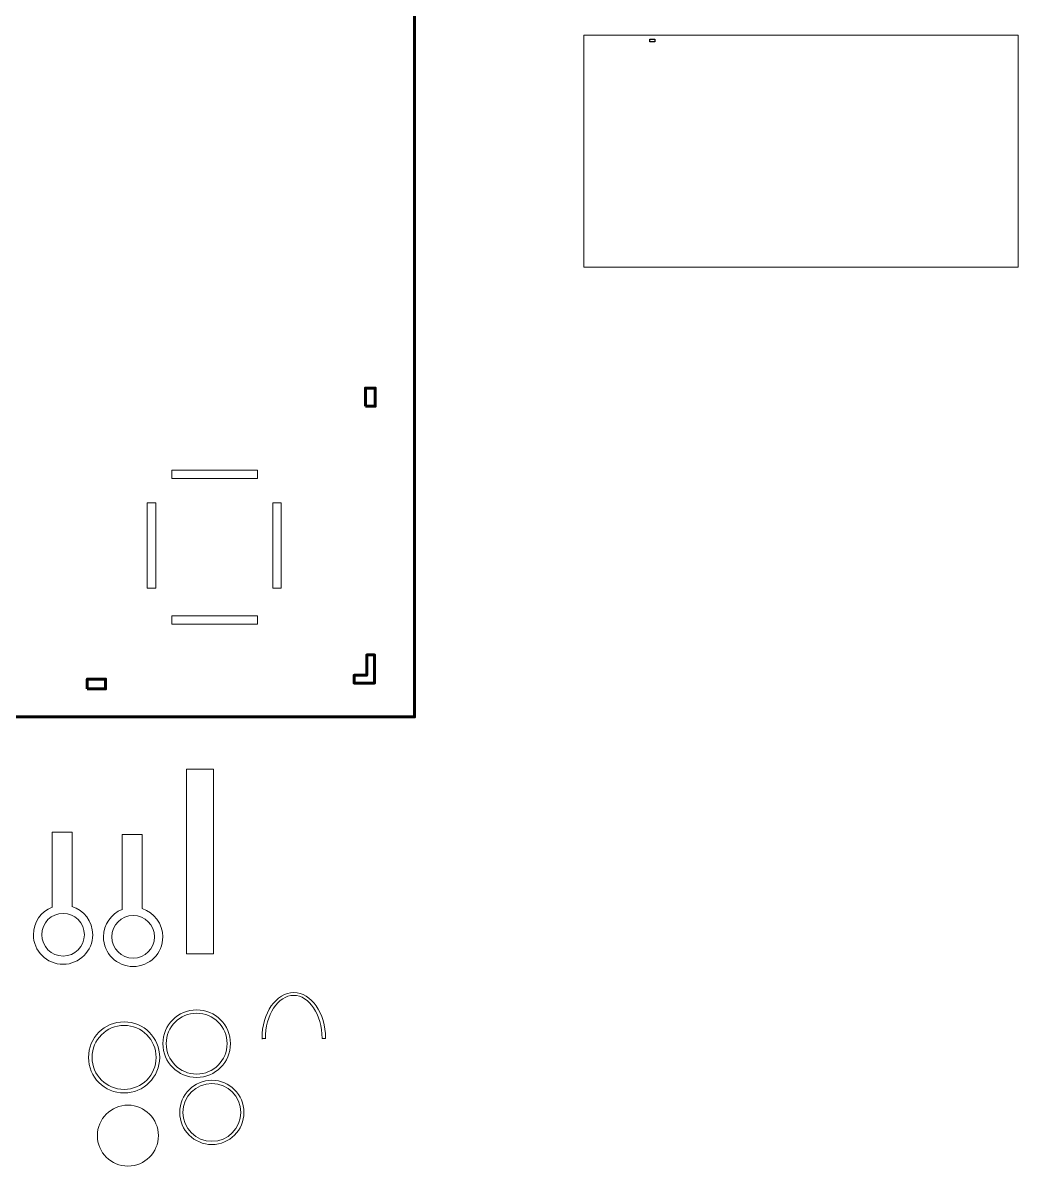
# Model space of a CAD drawing. Header units: millimetres. Extents: x -607 to 1451, y -798 to 283.
# Drawn here: x 952.1 to 1371.5, y -748 to -266 of the extents above; entities that cross this region are included whole.
import ezdxf

# ---------------------------------------------------------------- set-up
doc = ezdxf.new("R2010")
doc.units = ezdxf.units.MM
doc.header["$MEASUREMENT"] = 0
doc.header["$XCLIPFRAME"] = 0
doc.layers.add('layer 1', color=7, linetype='Continuous')
picture_1 = doc.add_image_def('image3.jpg', size_in_pixel=(10863, 6004))

msp = doc.modelspace()

# ---------------------------------------------------------------- linework, layer by layer
at = {"layer": 'layer 1', "color": 142, "lineweight": 20}
for points in [[(1004.4636, -504.3803), (1008.0352, -504.3803), (1008.0352, -468.2911), (1004.4636, -468.2911), (1004.4636, -504.3803)], [(1057.4097, -504.3803), (1060.9813, -504.3803), (1060.9813, -468.2911), (1057.4097, -468.2911), (1057.4097, -504.3803)]]:
    msp.add_lwpolyline(points, close=True, dxfattribs=at)
at = {"layer": 'layer 1', "color": 142, "lineweight": 60}
for points, knots in [([(1117.1627, -46.5687), (1117.1627, -46.5687), (494.845, -46.5687), (494.845, -46.5687), (494.845, -46.5687), (494.845, -46.5687), (494.845, -558.5845), (494.845, -558.5845), (494.845, -558.5845), (494.845, -558.5845), (1117.1627, -558.5845), (1117.1627, -558.5845), (1117.1627, -558.5845), (1117.1627, -558.5845), (1117.1627, -46.5687), (1117.1627, -46.5687)], [0, 0, 0, 0, 0.2, 0.2, 0.2, 0.2, 0.4, 0.4, 0.4, 0.4, 0.6, 0.6, 0.6, 0.6, 1, 1, 1, 1]), ([(1096.4053, -427.6107), (1096.4053, -427.6107), (1096.4053, -419.9378), (1096.4053, -419.9378), (1096.4053, -419.9378), (1096.4053, -419.9378), (1100.5739, -419.9378), (1100.5739, -419.9378), (1100.5739, -419.9378), (1100.5739, -419.9378), (1100.5739, -427.6107), (1100.5739, -427.6107), (1100.5739, -427.6107), (1100.5739, -427.6107), (1096.4053, -427.6107), (1096.4053, -427.6107)], [0, 0, 0, 0, 0.2, 0.2, 0.2, 0.2, 0.4, 0.4, 0.4, 0.4, 0.6, 0.6, 0.6, 0.6, 1, 1, 1, 1]), ([(1100.2928, -541.0354), (1100.2928, -541.0354), (1100.2928, -532.4454), (1100.2928, -532.4454), (1100.2928, -532.4454), (1100.2928, -532.4454), (1097.0156, -532.4454), (1097.0156, -532.4454), (1097.0156, -532.4454), (1097.0156, -532.4454), (1097.0156, -541.0354), (1097.0156, -541.0354), (1097.0156, -541.0354), (1097.0156, -541.0354), (1091.6784, -541.0354), (1091.6784, -541.0354), (1091.6784, -541.0354), (1091.6784, -541.0354), (1091.6784, -544.313), (1091.6784, -544.313), (1091.6784, -544.313), (1091.6784, -544.313), (1100.3038, -544.313), (1100.3038, -544.313), (1100.3038, -544.313), (1100.3038, -544.313), (1100.3038, -541.0354), (1100.3038, -541.0354), (1100.3038, -541.0354), (1100.3038, -541.0354), (1100.2928, -541.0354), (1100.2928, -541.0354)], [0, 0, 0, 0, 0.11111111, 0.11111111, 0.11111111, 0.11111111, 0.22222222, 0.22222222, 0.22222222, 0.22222222, 0.33333333, 0.33333333, 0.33333333, 0.33333333, 0.44444444, 0.44444444, 0.44444444, 0.44444444, 0.55555556, 0.55555556, 0.55555556, 0.55555556, 0.66666667, 0.66666667, 0.66666667, 0.66666667, 0.77777778, 0.77777778, 0.77777778, 0.77777778, 1, 1, 1, 1]), ([(979.2138, -546.8134), (979.2138, -546.8134), (986.8867, -546.8134), (986.8867, -546.8134), (986.8867, -546.8134), (986.8867, -546.8134), (986.8867, -542.6448), (986.8867, -542.6448), (986.8867, -542.6448), (986.8867, -542.6448), (979.2138, -542.6448), (979.2138, -542.6448), (979.2138, -542.6448), (979.2138, -542.6448), (979.2138, -546.8134), (979.2138, -546.8134)], [0, 0, 0, 0, 0.2, 0.2, 0.2, 0.2, 0.4, 0.4, 0.4, 0.4, 0.6, 0.6, 0.6, 0.6, 1, 1, 1, 1])]:
    msp.add_open_spline(points, degree=3, knots=knots, dxfattribs=at)
at = {"layer": 'layer 1', "color": 242, "lineweight": 20}
for points, knots in [([(1188.4386, -271.1303), (1188.4386, -271.1303), (1371.5303, -271.1303), (1371.5303, -271.1303), (1371.5303, -271.1303), (1371.5303, -271.1303), (1371.5303, -368.9309), (1371.5303, -368.9309), (1371.5303, -368.9309), (1371.5303, -368.9309), (1188.4386, -368.9309), (1188.4386, -368.9309), (1188.4386, -368.9309), (1188.4386, -368.9309), (1188.4386, -271.1303), (1188.4386, -271.1303)], [0, 0, 0, 0, 0.2, 0.2, 0.2, 0.2, 0.4, 0.4, 0.4, 0.4, 0.6, 0.6, 0.6, 0.6, 1, 1, 1, 1]), ([(1032.4098, -580.6913), (1032.4098, -580.6913), (1021.0327, -580.6913), (1021.0327, -580.6913), (1021.0327, -580.6913), (1021.0327, -580.6913), (1021.0327, -658.5289), (1021.0327, -658.5289), (1021.0327, -658.5289), (1021.0327, -658.5289), (1032.4098, -658.5289), (1032.4098, -658.5289), (1032.4098, -658.5289), (1032.4098, -658.5289), (1032.4098, -580.6913), (1032.4098, -580.6913)], [0, 0, 0, 0, 0.2, 0.2, 0.2, 0.2, 0.4, 0.4, 0.4, 0.4, 0.6, 0.6, 0.6, 0.6, 1, 1, 1, 1]), ([(964.3473, -638.9907), (964.3473, -638.9907), (964.3473, -607.2404), (964.3473, -607.2404), (964.3473, -607.2404), (964.3473, -607.2404), (972.814, -607.2404), (972.814, -607.2404), (972.814, -607.2404), (972.814, -607.2404), (972.814, -638.5221), (972.814, -638.5221)], [0, 0, 0, 0, 0.25, 0.25, 0.25, 0.25, 0.5, 0.5, 0.5, 0.5, 1, 1, 1, 1]), ([(993.8991, -639.9249), (993.8991, -639.9249), (993.8991, -608.1746), (993.8991, -608.1746), (993.8991, -608.1746), (993.8991, -608.1746), (1002.3658, -608.1746), (1002.3658, -608.1746), (1002.3658, -608.1746), (1002.3658, -608.1746), (1002.3658, -639.4563), (1002.3658, -639.4563)], [0, 0, 0, 0, 0.25, 0.25, 0.25, 0.25, 0.5, 0.5, 0.5, 0.5, 1, 1, 1, 1]), ([(972.7477, -638.5009), (977.8139, -640.0961), (981.4881, -644.8322), (981.4881, -650.4258), (981.4881, -650.4258), (981.4881, -657.3293), (975.8917, -662.9258), (968.9881, -662.9258), (968.9881, -662.9258), (962.0845, -662.9258), (956.4881, -657.3293), (956.4881, -650.4258), (956.4881, -650.4258), (956.4881, -645.1621), (959.7416, -640.6582), (964.3473, -638.8156)], [0, 0, 0, 0, 0.2, 0.2, 0.2, 0.2, 0.4, 0.4, 0.4, 0.4, 0.6, 0.6, 0.6, 0.6, 1, 1, 1, 1]), ([(1002.2995, -639.4351), (1007.3657, -641.0303), (1011.0399, -645.7664), (1011.0399, -651.36), (1011.0399, -651.36), (1011.0399, -658.2635), (1005.4435, -663.86), (998.5399, -663.86), (998.5399, -663.86), (991.6363, -663.86), (986.0399, -658.2635), (986.0399, -651.36), (986.0399, -651.36), (986.0399, -646.0963), (989.2934, -641.5924), (993.8991, -639.7498)], [0, 0, 0, 0, 0.2, 0.2, 0.2, 0.2, 0.4, 0.4, 0.4, 0.4, 0.6, 0.6, 0.6, 0.6, 1, 1, 1, 1]), ([(968.9881, -641.4258), (973.9587, -641.4258), (977.9881, -645.4553), (977.9881, -650.4258), (977.9881, -650.4258), (977.9881, -655.3963), (973.9587, -659.4258), (968.9881, -659.4258), (968.9881, -659.4258), (964.0175, -659.4258), (959.9881, -655.3963), (959.9881, -650.4258), (959.9881, -650.4258), (959.9881, -645.4553), (964.0175, -641.4258), (968.9881, -641.4258)], [0, 0, 0, 0, 0.2, 0.2, 0.2, 0.2, 0.4, 0.4, 0.4, 0.4, 0.6, 0.6, 0.6, 0.6, 1, 1, 1, 1]), ([(998.5399, -642.36), (1003.5105, -642.36), (1007.5399, -646.3895), (1007.5399, -651.36), (1007.5399, -651.36), (1007.5399, -656.3305), (1003.5105, -660.36), (998.5399, -660.36), (998.5399, -660.36), (993.5693, -660.36), (989.5399, -656.3305), (989.5399, -651.36), (989.5399, -651.36), (989.5399, -646.3895), (993.5693, -642.36), (998.5399, -642.36)], [0, 0, 0, 0, 0.2, 0.2, 0.2, 0.2, 0.4, 0.4, 0.4, 0.4, 0.6, 0.6, 0.6, 0.6, 1, 1, 1, 1]), ([(1052.8502, -694.5321), (1052.8484, -694.4001), (1052.8474, -694.2679), (1052.8474, -694.1353), (1052.8474, -694.1353), (1052.8474, -683.4681), (1058.8451, -674.8207), (1066.2436, -674.8207), (1066.2436, -674.8207), (1073.642, -674.8207), (1079.6397, -683.4681), (1079.6397, -694.1353)], [0, 0, 0, 0, 0.25, 0.25, 0.25, 0.25, 0.5, 0.5, 0.5, 0.5, 1, 1, 1, 1]), ([(1054.261, -694.3592), (1054.261, -684.2329), (1059.6088, -676.024), (1066.2057, -676.024), (1066.2057, -676.024), (1072.7538, -676.024), (1078.0713, -684.1123), (1078.1494, -694.1353)], [0, 0, 0, 0, 0.33333333, 0.33333333, 0.33333333, 0.33333333, 1, 1, 1, 1]), ([(1025.3013, -682.1095), (1033.1714, -682.1095), (1039.5513, -688.4894), (1039.5513, -696.3595), (1039.5513, -696.3595), (1039.5513, -704.2296), (1033.1714, -710.6095), (1025.3013, -710.6095), (1025.3013, -710.6095), (1017.4312, -710.6095), (1011.0513, -704.2296), (1011.0513, -696.3595), (1011.0513, -696.3595), (1011.0513, -688.4894), (1017.4312, -682.1095), (1025.3013, -682.1095)], [0, 0, 0, 0, 0.2, 0.2, 0.2, 0.2, 0.4, 0.4, 0.4, 0.4, 0.6, 0.6, 0.6, 0.6, 1, 1, 1, 1]), ([(1025.3013, -683.5345), (1032.3843, -683.5345), (1038.1263, -689.2765), (1038.1263, -696.3595), (1038.1263, -696.3595), (1038.1263, -703.4425), (1032.3843, -709.1845), (1025.3013, -709.1845), (1025.3013, -709.1845), (1018.2183, -709.1845), (1012.4763, -703.4425), (1012.4763, -696.3595), (1012.4763, -696.3595), (1012.4763, -689.2765), (1018.2183, -683.5345), (1025.3013, -683.5345)], [0, 0, 0, 0, 0.2, 0.2, 0.2, 0.2, 0.4, 0.4, 0.4, 0.4, 0.6, 0.6, 0.6, 0.6, 1, 1, 1, 1]), ([(994.7286, -687.1757), (1003.0129, -687.1757), (1009.7286, -693.8914), (1009.7286, -702.1757), (1009.7286, -702.1757), (1009.7286, -710.46), (1003.0129, -717.1757), (994.7286, -717.1757), (994.7286, -717.1757), (986.4443, -717.1757), (979.7286, -710.46), (979.7286, -702.1757), (979.7286, -702.1757), (979.7286, -693.8914), (986.4443, -687.1757), (994.7286, -687.1757)], [0, 0, 0, 0, 0.2, 0.2, 0.2, 0.2, 0.4, 0.4, 0.4, 0.4, 0.6, 0.6, 0.6, 0.6, 1, 1, 1, 1]), ([(994.7286, -688.6757), (1002.1845, -688.6757), (1008.2286, -694.7198), (1008.2286, -702.1757), (1008.2286, -702.1757), (1008.2286, -709.6316), (1002.1845, -715.6757), (994.7286, -715.6757), (994.7286, -715.6757), (987.2727, -715.6757), (981.2286, -709.6316), (981.2286, -702.1757), (981.2286, -702.1757), (981.2286, -694.7198), (987.2727, -688.6757), (994.7286, -688.6757)], [0, 0, 0, 0, 0.2, 0.2, 0.2, 0.2, 0.4, 0.4, 0.4, 0.4, 0.6, 0.6, 0.6, 0.6, 1, 1, 1, 1]), ([(1031.7116, -711.8239), (1039.1882, -711.8239), (1045.2491, -717.8848), (1045.2491, -725.3614), (1045.2491, -725.3614), (1045.2491, -732.838), (1039.1882, -738.8989), (1031.7116, -738.8989), (1031.7116, -738.8989), (1024.235, -738.8989), (1018.1741, -732.838), (1018.1741, -725.3614), (1018.1741, -725.3614), (1018.1741, -717.8848), (1024.235, -711.8239), (1031.7116, -711.8239)], [0, 0, 0, 0, 0.2, 0.2, 0.2, 0.2, 0.4, 0.4, 0.4, 0.4, 0.6, 0.6, 0.6, 0.6, 1, 1, 1, 1]), ([(1031.7116, -713.1777), (1038.4405, -713.1777), (1043.8953, -718.6325), (1043.8953, -725.3614), (1043.8953, -725.3614), (1043.8953, -732.0903), (1038.4405, -737.5451), (1031.7116, -737.5451), (1031.7116, -737.5451), (1024.9827, -737.5451), (1019.5279, -732.0903), (1019.5279, -725.3614), (1019.5279, -725.3614), (1019.5279, -718.6325), (1024.9827, -713.1777), (1031.7116, -713.1777)], [0, 0, 0, 0, 0.2, 0.2, 0.2, 0.2, 0.4, 0.4, 0.4, 0.4, 0.6, 0.6, 0.6, 0.6, 1, 1, 1, 1]), ([(996.3158, -722.2922), (1003.4186, -722.2922), (1009.1764, -728.05), (1009.1764, -735.1528), (1009.1764, -735.1528), (1009.1764, -742.2556), (1003.4186, -748.0134), (996.3158, -748.0134), (996.3158, -748.0134), (989.213, -748.0134), (983.4552, -742.2556), (983.4552, -735.1528), (983.4552, -735.1528), (983.4552, -728.05), (989.213, -722.2922), (996.3158, -722.2922)], [0, 0, 0, 0, 0.2, 0.2, 0.2, 0.2, 0.4, 0.4, 0.4, 0.4, 0.6, 0.6, 0.6, 0.6, 1, 1, 1, 1])]:
    msp.add_open_spline(points, degree=3, knots=knots, dxfattribs=at)
at = {"layer": 'layer 1', "color": 142, "lineweight": 20}
for points in [[(1014.9049, -454.5719), (1014.9049, -454.5719), (1014.9049, -458.1436), (1014.9049, -458.1436), (1014.9049, -458.1436), (1014.9049, -458.1436), (1050.9941, -458.1436), (1050.9941, -458.1436), (1050.9941, -458.1436), (1050.9941, -458.1436), (1050.9941, -454.5719), (1050.9941, -454.5719), (1050.9941, -454.5719), (1050.9941, -454.5719), (1014.9049, -454.5719), (1014.9049, -454.5719)], [(1014.9049, -515.9547), (1014.9049, -515.9547), (1014.9049, -519.5264), (1014.9049, -519.5264), (1014.9049, -519.5264), (1014.9049, -519.5264), (1050.9941, -519.5264), (1050.9941, -519.5264), (1050.9941, -519.5264), (1050.9941, -519.5264), (1050.9941, -515.9547), (1050.9941, -515.9547), (1050.9941, -515.9547), (1050.9941, -515.9547), (1014.9049, -515.9547), (1014.9049, -515.9547)]]:
    msp.add_open_spline(points, degree=3, knots=[0, 0, 0, 0, 0.2, 0.2, 0.2, 0.2, 0.4, 0.4, 0.4, 0.4, 0.6, 0.6, 0.6, 0.6, 1, 1, 1, 1], dxfattribs=at)
at = {"layer": 'layer 1', "color": 242, "lineweight": 20}
for points in [[(1052.8474, -694.1353), (1052.8474, -694.1353), (1054.2618, -694.1353), (1054.2618, -694.1353)], [(1078.1494, -694.1353), (1078.1494, -694.1353), (1079.6397, -694.1353), (1079.6397, -694.1353)]]:
    msp.add_open_spline(points, degree=3, dxfattribs=at)

# ---------------------------------------------------------------- pictures from other files: only their frames are drawn
at = {"layer": 'layer 1', "color": 142}
image = msp.add_image(picture_1, insert=(1199.7008, -361.2001), size_in_units=(150.875, 83.3889), dxfattribs=at)
image.set_boundary_path([(1199.701, -361.2), (1350.577, -277.803)])
image.dxf.flags = 3

doc.saveas('drawing.dxf')
